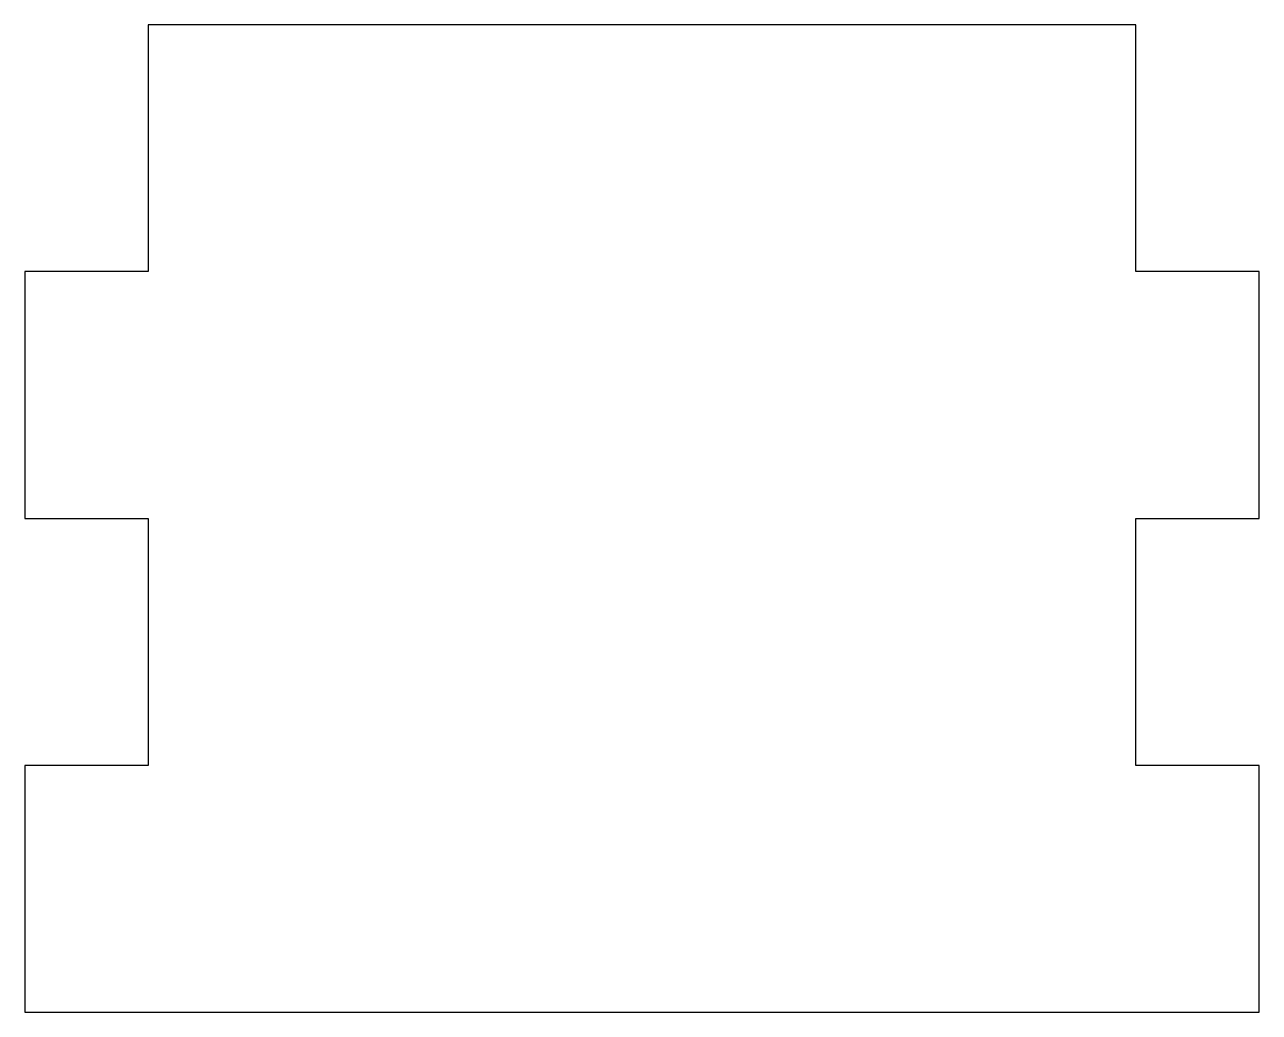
# Model space of a CAD drawing. Header units: metres. Extents: x -5 to 45, y 0 to 40.
import ezdxf

# ---------------------------------------------------------------- set-up
doc = ezdxf.new("R2010")
doc.units = ezdxf.units.M

msp = doc.modelspace()

# ---------------------------------------------------------------- linework, layer by layer
for p, q in [((40, 40), (0, 40)), ((0, 40), (0, 30)), ((40, 30), (40, 40)), ((0, 30), (-5, 30)), ((-5, 30), (-5, 20)), ((45, 30), (40, 30)), ((45, 20), (45, 30)), ((-5, 20), (0, 20)), ((0, 20), (0, 10)), ((40, 10), (40, 20)), ((40, 20), (45, 20)), ((0, 10), (-5, 10)), ((-5, 10), (-5, 0)), ((45, 10), (40, 10)), ((45, 0), (45, 10)), ((-5, 0), (45, 0))]:
    msp.add_line(p, q)

doc.saveas('drawing.dxf')
